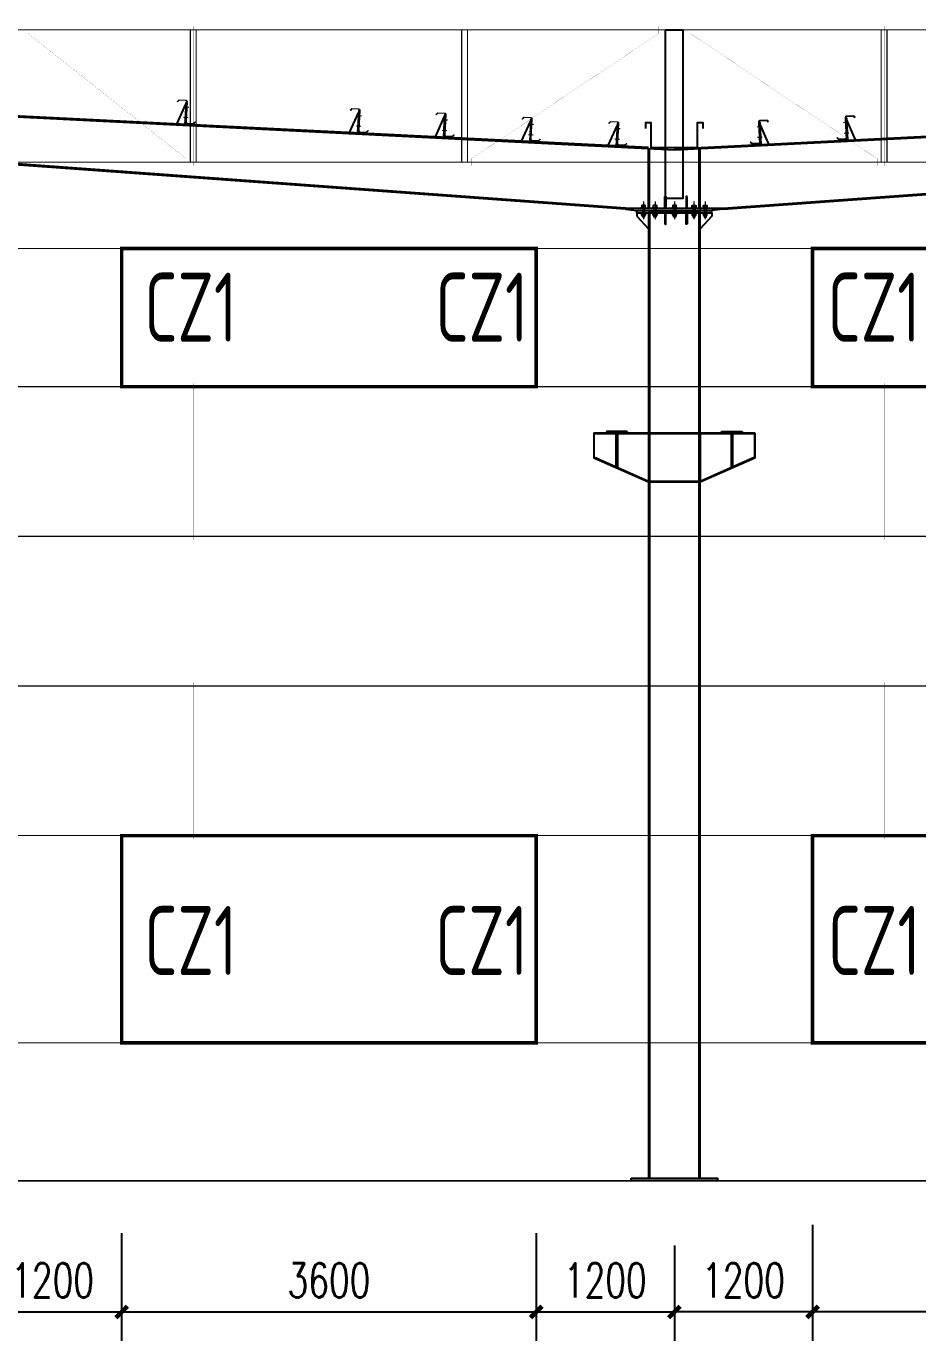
# Model space of a CAD drawing. Extents: x -33967 to 1773478, y -1022458 to -784650.
# Drawn here: x 1438891 to 1446632, y -997010 to -985591 of the extents above; entities that cross this region are included whole.
import ezdxf

# ---------------------------------------------------------------- set-up
doc = ezdxf.new("R2010")
doc.units = 0
doc.header["$LTSCALE"] = 1000
doc.header["$MEASUREMENT"] = 0
doc.linetypes.add('ACAD_ISO02W100', pattern=[15, 12, -3])
doc.linetypes.add('DOTE', pattern=[2.42, 2, -0.2, 0.02, -0.2])
for name, color, linetype in [('14', 2, 'Continuous'), ('AXIS', 3, 'Continuous'), ('DOTE', 1, 'DOTE'), ('G L', 150, 'Continuous'), ('GL', 150, 'Continuous'), ('GZ', 50, 'Continuous'), ('LT', 27, 'Continuous'), ('SPACE', 7, 'Continuous'), ('TEXT', 7, 'Continuous'), ('天沟', 2, 'Continuous'), ('柱子', 30, 'Continuous'), ('檩托板', 7, 'Continuous')]:
    doc.layers.add(name, color=color, linetype=linetype)
for name, color, linetype, lineweight in [('6', 253, 'Continuous', 13), ('檩条', 30, 'Continuous', 5), ('螺栓', 15, 'Continuous', 18)]:
    doc.layers.add(name, color=color, linetype=linetype, lineweight=lineweight)
doc.styles.add('_TCH_DIM_T3', font='SIMPLEX', dxfattribs={"width": 0.705882, "bigfont": 'GBCBIG'})
doc.styles.add('TSSD_Label', font='tssdeng.shx', dxfattribs={"width": 0.7, "bigfont": 'hztxt.shx'})
doc.dimstyles.new('TCH_100_1', dxfattribs={"dimtxt": 297.5, "dimasz": 100, "dimexe": 250, "dimexo": 300, "dimgap": 126.25, "dimtad": 1, "dimdec": 0, "dimzin": 0, "dimdsep": 46, "dimtxsty": '_TCH_DIM_T3', "dimblk": 'ARCHTICK', "dimcen": 0.09, "dimclrd": 126, "dimclre": 126, "dimclrt": 7, "dimazin": 2, "dimtfac": 1, "dimtdec": 0, "dimtix": 1, "dimtmove": 2, "dimatfit": 3, "dimfxl": 1, "dimtolj": 1, "dimtzin": 0, "dimarcsym": 0})
pattern_1 = [(180, (1616226.7126, -920942.0403), (-3e-12, -6.37031987), []), (180, (1616226.7126, -920945.2255), (-3e-12, -6.37031987), [3.18515994, -1.59257997])]
pattern_2 = [(180, (1616226.7126, -920942.0403), (-3e-12, -6.37031987), []), (180, (1616226.7126, -920945.2255), (-3e-12, -6.37031987), [3.18515994, -1.59257997])]
pattern_3 = [(180, (1616056.994, -920942.0403), (-3e-12, -6.37031987), []), (180, (1616056.994, -920945.2255), (-3e-12, -6.37031987), [3.18515994, -1.59257997])]
pattern_4 = [(180, (1616056.994, -920942.0403), (-3e-12, -6.37031987), []), (180, (1616056.994, -920945.2255), (-3e-12, -6.37031987), [3.18515994, -1.59257997])]
pattern_5 = [(180, (1615956.994, -920942.0403), (-3e-12, -6.37031987), []), (180, (1615956.994, -920945.2255), (-3e-12, -6.37031987), [3.18515994, -1.59257997])]
pattern_6 = [(180, (1615956.994, -920942.0403), (-3e-12, -6.37031987), []), (180, (1615956.994, -920945.2255), (-3e-12, -6.37031987), [3.18515994, -1.59257997])]
pattern_7 = [(180, (1616108.994, -920942.0403), (-3e-12, -6.37031987), []), (180, (1616108.994, -920945.2255), (-3e-12, -6.37031987), [3.18515994, -1.59257997])]
pattern_8 = [(180, (1616108.994, -920942.0403), (-3e-12, -6.37031987), []), (180, (1616108.994, -920945.2255), (-3e-12, -6.37031987), [3.18515994, -1.59257997])]
pattern_9 = [(180, (1616006.994, -920942.0403), (-3e-12, -6.37031987), []), (180, (1616006.994, -920945.2255), (-3e-12, -6.37031987), [3.18515994, -1.59257997])]
pattern_10 = [(180, (1616006.994, -920942.0403), (-3e-12, -6.37031987), []), (180, (1616006.994, -920945.2255), (-3e-12, -6.37031987), [3.18515994, -1.59257997])]

# ---------------------------------------------------------------- blocks, each defined once
blk = doc.blocks.new('LT')
at = {"layer": '檩托板', "elevation": 0}
for points in [[(1356482, 98210), (1356488, 98210), (1356498, 98018), (1356492, 98018)], [(1356488, 98200), (1356498, 98018), (1356568, 98022)]]:
    blk.add_lwpolyline(points, close=True, dxfattribs=at)
at = {"layer": '檩条', "color": 1, "linetype": 'Continuous'}
for p, q in [((1356504, 98171, -2), (1356464, 98169, -2)), ((1356509, 98080, -2), (1356469, 98078, -2))]:
    blk.add_line(p, q, dxfattribs=at)
at = {"layer": '檩条', "elevation": -2}
blk.add_lwpolyline([(1356481, 98215, -0.414214), (1356491, 98225), (1356547, 98228), (1356561, 98215), (1356563, 98218), (1356548, 98231), (1356488, 98228, 0.414214), (1356478, 98217), (1356488, 98041, -0.414214), (1356478, 98030), (1356423, 98027), (1356408, 98040), (1356406, 98038), (1356421, 98024), (1356481, 98027, 0.414214), (1356491, 98038), (1356481, 98215)], format="xyb", dxfattribs=at)
at = {"layer": '檩条', "color": 1, "linetype": 'Continuous'}
for points in [[(1356481, 98158, -2), (1356480, 98182, -2), (1356490, 98158, -2), (1356489, 98182, -2)], [(1356485, 98091, -2), (1356486, 98066, -2), (1356494, 98091, -2), (1356495, 98067, -2)]]:
    blk.add_solid(points, dxfattribs=at)
blk = doc.blocks.new('_ArchTick')
at = {"color": 0, "linetype": 'ByBlock', "const_width": 0.4}
blk.add_lwpolyline([(-0.5, -0.5), (0.5, 0.5)], dxfattribs=at)
blk = doc.blocks.new('*D1581')
at = {"color": 126, "lineweight": -2, "transparency": 16777216}
for p, q in [((1439719, -996076), (1439719, -997010)), ((1438519, -996256), (1438519, -997010)), ((1438519, -996760), (1439719, -996760))]:
    blk.add_line(p, q, dxfattribs=at)
at = {"layer": 'Defpoints', "color": 0, "transparency": 16777216}
for p in [(1439719, -995776), (1438519, -995956), (1439719, -996760)]:
    blk.add_point(p, dxfattribs=at)
at = {"color": 126, "lineweight": -2, "transparency": 16777216, "xscale": 100, "yscale": 100, "zscale": 100, "rotation": 180}
blk.add_blockref('_ArchTick', (1438519, -996760), dxfattribs=at)
at = {"color": 126, "lineweight": -2, "transparency": 16777216, "xscale": 100, "yscale": 100, "zscale": 100}
blk.add_blockref('_ArchTick', (1439719, -996760), dxfattribs=at)
at = {"color": 7, "transparency": 16777216, "insert": (1439119, -996485), "char_height": 297.5, "attachment_point": 5, "style": '_TCH_DIM_T3'}
blk.add_mtext('\\A1;1200', dxfattribs=at)
blk = doc.blocks.new('*D1582')
at = {"color": 126, "lineweight": -2, "transparency": 16777216}
for p, q in [((1439719, -996076), (1439719, -997010)), ((1443319, -996076), (1443319, -997010)), ((1439719, -996760), (1443319, -996760))]:
    blk.add_line(p, q, dxfattribs=at)
at = {"layer": 'Defpoints', "color": 0, "transparency": 16777216}
for p in [(1439719, -995776), (1443319, -995776), (1443319, -996760)]:
    blk.add_point(p, dxfattribs=at)
at = {"color": 126, "lineweight": -2, "transparency": 16777216, "xscale": 100, "yscale": 100, "zscale": 100, "rotation": 180}
blk.add_blockref('_ArchTick', (1439719, -996760), dxfattribs=at)
at = {"color": 126, "lineweight": -2, "transparency": 16777216, "xscale": 100, "yscale": 100, "zscale": 100}
blk.add_blockref('_ArchTick', (1443319, -996760), dxfattribs=at)
at = {"color": 7, "transparency": 16777216, "insert": (1441519, -996485), "char_height": 297.5, "attachment_point": 5, "style": '_TCH_DIM_T3'}
blk.add_mtext('\\A1;3600', dxfattribs=at)
blk = doc.blocks.new('*D1583')
at = {"color": 126, "lineweight": -2, "transparency": 16777216}
for p, q in [((1443319, -996076), (1443319, -997010)), ((1444519, -996256), (1444519, -997010)), ((1443319, -996760), (1444519, -996760))]:
    blk.add_line(p, q, dxfattribs=at)
at = {"layer": 'Defpoints', "color": 0, "transparency": 16777216}
for p in [(1443319, -995776), (1444519, -995956), (1444519, -996760)]:
    blk.add_point(p, dxfattribs=at)
at = {"color": 126, "lineweight": -2, "transparency": 16777216, "xscale": 100, "yscale": 100, "zscale": 100, "rotation": 180}
blk.add_blockref('_ArchTick', (1443319, -996760), dxfattribs=at)
at = {"color": 126, "lineweight": -2, "transparency": 16777216, "xscale": 100, "yscale": 100, "zscale": 100}
blk.add_blockref('_ArchTick', (1444519, -996760), dxfattribs=at)
at = {"color": 7, "transparency": 16777216, "insert": (1443919, -996485), "char_height": 297.5, "attachment_point": 5, "style": '_TCH_DIM_T3'}
blk.add_mtext('\\A1;1200', dxfattribs=at)
blk = doc.blocks.new('*D1588')
at = {"color": 126, "lineweight": -2, "transparency": 16777216}
for p, q in [((1445719, -996003), (1445719, -997010)), ((1449319, -996003), (1449319, -997010)), ((1449319, -996760), (1445719, -996760))]:
    blk.add_line(p, q, dxfattribs=at)
at = {"layer": 'Defpoints', "color": 0, "transparency": 16777216}
for p in [(1445719, -995703), (1449319, -995703), (1445719, -996760)]:
    blk.add_point(p, dxfattribs=at)
at = {"color": 126, "lineweight": -2, "transparency": 16777216, "xscale": 100, "yscale": 100, "zscale": 100, "rotation": 180}
blk.add_blockref('_ArchTick', (1445719, -996760), dxfattribs=at)
at = {"color": 126, "lineweight": -2, "transparency": 16777216, "xscale": 100, "yscale": 100, "zscale": 100}
blk.add_blockref('_ArchTick', (1449319, -996760), dxfattribs=at)
at = {"color": 7, "transparency": 16777216, "insert": (1447519, -996485), "char_height": 297.5, "attachment_point": 5, "style": '_TCH_DIM_T3'}
blk.add_mtext('\\A1;3600', dxfattribs=at)
blk = doc.blocks.new('*D1589')
at = {"color": 126, "lineweight": -2, "transparency": 16777216}
for p, q in [((1445719, -996003), (1445719, -997010)), ((1444519, -996183), (1444519, -997010)), ((1445719, -996760), (1444519, -996760))]:
    blk.add_line(p, q, dxfattribs=at)
at = {"layer": 'Defpoints', "color": 0, "transparency": 16777216}
for p in [(1445719, -995703), (1444519, -995883), (1444519, -996760)]:
    blk.add_point(p, dxfattribs=at)
at = {"color": 126, "lineweight": -2, "transparency": 16777216, "xscale": 100, "yscale": 100, "zscale": 100, "rotation": 180}
blk.add_blockref('_ArchTick', (1444519, -996760), dxfattribs=at)
at = {"color": 126, "lineweight": -2, "transparency": 16777216, "xscale": 100, "yscale": 100, "zscale": 100}
blk.add_blockref('_ArchTick', (1445719, -996760), dxfattribs=at)
at = {"color": 7, "transparency": 16777216, "insert": (1445119, -996485), "char_height": 297.5, "attachment_point": 5, "style": '_TCH_DIM_T3'}
blk.add_mtext('\\A1;1200', dxfattribs=at)

msp = doc.modelspace()

# ---------------------------------------------------------------- hatches: boundary and pattern name
at = {"layer": '螺栓'}
h = msp.add_hatch(dxfattribs=at)
h.set_pattern_fill('BRASS', color=8, scale=1.0032, angle=180, style=0)
h.set_pattern_definition(pattern_5)
h.paths.add_polyline_path([(1444240.6, -987236.5), (1444240.6, -987250.3), (1444260.6, -987250.3), (1444260.6, -987236.5)])
h = msp.add_hatch(dxfattribs=at)
h.set_pattern_fill('BRASS', color=8, scale=1.0032, angle=180, style=0)
h.set_pattern_definition(pattern_6)
h.paths.add_polyline_path([(1444240.6, -987236.5), (1444240.6, -987250.3), (1444260.6, -987250.3), (1444260.6, -987236.5)])
h = msp.add_hatch(dxfattribs=at)
h.set_pattern_fill('BRASS', color=8, scale=1.0032, angle=180, style=0)
h.set_pattern_definition(pattern_5)
h.paths.add_polyline_path([(1444240.6, -987236.5), (1444240.6, -987250.3), (1444260.6, -987250.3), (1444260.6, -987236.5)])
h = msp.add_hatch(dxfattribs=at)
h.set_pattern_fill('BRASS', color=8, scale=1.0032, angle=180, style=0)
h.set_pattern_definition(pattern_6)
h.paths.add_polyline_path([(1444240.6, -987236.5), (1444240.6, -987250.3), (1444260.6, -987250.3), (1444260.6, -987236.5)])
h = msp.add_hatch(dxfattribs=at)
h.set_pattern_fill('BRASS', color=8, scale=1.0032, angle=180, style=0)
h.set_pattern_definition(pattern_3)
h.paths.add_polyline_path([(1444340.6, -987236.5), (1444340.6, -987250.3), (1444360.6, -987250.3), (1444360.6, -987236.5)])
h = msp.add_hatch(dxfattribs=at)
h.set_pattern_fill('BRASS', color=8, scale=1.0032, angle=180, style=0)
h.set_pattern_definition(pattern_4)
h.paths.add_polyline_path([(1444340.6, -987236.5), (1444340.6, -987250.3), (1444360.6, -987250.3), (1444360.6, -987236.5)])
h = msp.add_hatch(dxfattribs=at)
h.set_pattern_fill('BRASS', color=8, scale=1.0032, angle=180, style=0)
h.set_pattern_definition(pattern_3)
h.paths.add_polyline_path([(1444340.6, -987236.5), (1444340.6, -987250.3), (1444360.6, -987250.3), (1444360.6, -987236.5)])
h = msp.add_hatch(dxfattribs=at)
h.set_pattern_fill('BRASS', color=8, scale=1.0032, angle=180, style=0)
h.set_pattern_definition(pattern_4)
h.paths.add_polyline_path([(1444340.6, -987236.5), (1444340.6, -987250.3), (1444360.6, -987250.3), (1444360.6, -987236.5)])
h = msp.add_hatch(dxfattribs=at)
h.set_pattern_fill('BRASS', color=8, scale=1.0032, angle=180, style=0)
h.set_pattern_definition(pattern_1)
h.paths.add_polyline_path([(1444510.3, -987236.5), (1444510.3, -987250.3), (1444530.3, -987250.3), (1444530.3, -987236.5)])
h = msp.add_hatch(dxfattribs=at)
h.set_pattern_fill('BRASS', color=8, scale=1.0032, angle=180, style=0)
h.set_pattern_definition(pattern_2)
h.paths.add_polyline_path([(1444510.3, -987236.5), (1444510.3, -987250.3), (1444530.3, -987250.3), (1444530.3, -987236.5)])
h = msp.add_hatch(dxfattribs=at)
h.set_pattern_fill('BRASS', color=8, scale=1.0032, angle=180, style=0)
h.set_pattern_definition(pattern_1)
h.paths.add_polyline_path([(1444510.3, -987236.5), (1444510.3, -987250.3), (1444530.3, -987250.3), (1444530.3, -987236.5)])
h = msp.add_hatch(dxfattribs=at)
h.set_pattern_fill('BRASS', color=8, scale=1.0032, angle=180, style=0)
h.set_pattern_definition(pattern_2)
h.paths.add_polyline_path([(1444510.3, -987236.5), (1444510.3, -987250.3), (1444530.3, -987250.3), (1444530.3, -987236.5)])
h = msp.add_hatch(dxfattribs=at)
h.set_pattern_fill('BRASS', color=8, scale=1.0032, angle=180, style=0)
h.set_pattern_definition(pattern_7)
h.paths.add_polyline_path([(1444698.7, -987236.5), (1444698.7, -987250.3), (1444678.6, -987250.3), (1444678.6, -987236.5)])
h = msp.add_hatch(dxfattribs=at)
h.set_pattern_fill('BRASS', color=8, scale=1.0032, angle=180, style=0)
h.set_pattern_definition(pattern_8)
h.paths.add_polyline_path([(1444698.7, -987236.5), (1444698.7, -987250.3), (1444678.6, -987250.3), (1444678.6, -987236.5)])
h = msp.add_hatch(dxfattribs=at)
h.set_pattern_fill('BRASS', color=8, scale=1.0032, angle=180, style=0)
h.set_pattern_definition(pattern_7)
h.paths.add_polyline_path([(1444698.7, -987236.5), (1444698.7, -987250.3), (1444678.6, -987250.3), (1444678.6, -987236.5)])
h = msp.add_hatch(dxfattribs=at)
h.set_pattern_fill('BRASS', color=8, scale=1.0032, angle=180, style=0)
h.set_pattern_definition(pattern_8)
h.paths.add_polyline_path([(1444698.7, -987236.5), (1444698.7, -987250.3), (1444678.6, -987250.3), (1444678.6, -987236.5)])
h = msp.add_hatch(dxfattribs=at)
h.set_pattern_fill('BRASS', color=8, scale=1.0032, angle=180, style=0)
h.set_pattern_definition(pattern_9)
h.paths.add_polyline_path([(1444796.7, -987236.5), (1444796.7, -987250.3), (1444776.6, -987250.3), (1444776.6, -987236.5)])
h = msp.add_hatch(dxfattribs=at)
h.set_pattern_fill('BRASS', color=8, scale=1.0032, angle=180, style=0)
h.set_pattern_definition(pattern_10)
h.paths.add_polyline_path([(1444796.7, -987236.5), (1444796.7, -987250.3), (1444776.6, -987250.3), (1444776.6, -987236.5)])
h = msp.add_hatch(dxfattribs=at)
h.set_pattern_fill('BRASS', color=8, scale=1.0032, angle=180, style=0)
h.set_pattern_definition(pattern_9)
h.paths.add_polyline_path([(1444796.7, -987236.5), (1444796.7, -987250.3), (1444776.6, -987250.3), (1444776.6, -987236.5)])
h = msp.add_hatch(dxfattribs=at)
h.set_pattern_fill('BRASS', color=8, scale=1.0032, angle=180, style=0)
h.set_pattern_definition(pattern_10)
h.paths.add_polyline_path([(1444796.7, -987236.5), (1444796.7, -987250.3), (1444776.6, -987250.3), (1444776.6, -987236.5)])

# ---------------------------------------------------------------- linework, layer by layer
at = {"const_width": 30}
for points in [[(1443318.6, -987521.5), (1439718.6, -987521.5), (1439718.6, -988721.5), (1443318.6, -988721.5)], [(1445718.6, -987521.5), (1449318.6, -987521.5), (1449318.6, -988721.5), (1445718.6, -988721.5)], [(1443318.6, -992621.5), (1439718.6, -992621.5), (1439718.6, -994421.5), (1443318.6, -994421.5)], [(1445718.6, -992621.5), (1449318.6, -992621.5), (1449318.6, -994421.5), (1445718.6, -994421.5)]]:
    msp.add_lwpolyline(points, close=True, dxfattribs=at)
at = {"layer": '14', "color": 8}
for p, q in [((1443818.6, -989121.5), (1444293.6, -989121.5)), ((1444293.6, -989131.5), (1443818.6, -989131.5)), ((1443818.6, -989131.5), (1443818.6, -989331.5)), ((1444293.6, -989131.5), (1443818.6, -989131.5)), ((1444108.6, -989111.5), (1443928.6, -989111.5)), ((1443928.6, -989111.5), (1443928.6, -989121.5)), ((1443928.6, -989121.5), (1444108.6, -989121.5)), ((1444013.6, -989417.7), (1444013.6, -989131.5)), ((1444013.6, -989131.5), (1444023.6, -989131.5)), ((1444023.6, -989131.5), (1444023.6, -989422.2)), ((1444303.6, -989121.5), (1444733.6, -989121.5)), ((1444303.6, -989131.5), (1444303.6, -989121.5)), ((1444733.6, -989131.5), (1444303.6, -989131.5)), ((1444733.6, -989121.5), (1444733.6, -989131.5)), ((1444743.6, -989121.5), (1445218.6, -989121.5)), ((1445218.6, -989131.5), (1444743.6, -989131.5)), ((1444743.6, -989131.5), (1444743.6, -989541.5)), ((1445218.6, -989131.5), (1444743.6, -989131.5)), ((1444928.6, -989111.5), (1445108.6, -989111.5)), ((1445013.6, -989422.2), (1445013.6, -989131.5)), ((1445013.6, -989131.5), (1445023.6, -989131.5)), ((1445023.6, -989131.5), (1445023.6, -989417.7)), ((1445218.6, -989331.5), (1445218.6, -989131.5)), ((1443818.6, -989331.5), (1444293.6, -989541.5)), ((1443818.6, -989331.5), (1444293.6, -989541.5)), ((1444293.6, -989551.5), (1443818.6, -989341.5)), ((1444743.6, -989541.5), (1445218.6, -989331.5)), ((1444743.6, -989541.5), (1445218.6, -989331.5)), ((1445218.6, -989341.5), (1444743.6, -989551.5)), ((1444023.6, -989422.2), (1444013.6, -989417.7)), ((1445023.6, -989417.7), (1445013.6, -989422.2)), ((1444303.6, -989541.5), (1444733.6, -989541.5)), ((1444303.6, -989551.5), (1444303.6, -989541.5)), ((1444733.6, -989551.5), (1444303.6, -989551.5)), ((1444733.6, -989541.5), (1444733.6, -989551.5))]:
    msp.add_line(p, q, dxfattribs=at)
at = {"layer": '14', "color": 8, "const_width": 0.45}
msp.add_lwpolyline([(1444293.6, -989571.5), (1444293.6, -989131.5)], dxfattribs=at)
at = {"layer": '6', "color": 8, "linetype": 'ACAD_ISO02W100', "ltscale": 2}
for p, q in [((1444250.6, -987114), (1444250.6, -987266.4)), ((1444350.6, -987114), (1444350.6, -987266.4)), ((1444520.3, -987114), (1444520.3, -987266.4)), ((1444688.7, -987114), (1444688.7, -987266.4)), ((1444786.7, -987114), (1444786.7, -987266.4))]:
    msp.add_line(p, q, dxfattribs=at)
at = {"layer": 'AXIS', "color": 3, "linetype": 'ByBlock', "const_width": 1}
for points in [[(1438903.6, -985591.5), (1438903.6, -985651.5), (1440280.2, -986741.5), (1440280.2, -986801.5)], [(1440340.2, -985591.5), (1440340.2, -985651.5), (1440340.2, -986741.5), (1440340.2, -986801.5)], [(1442697.1, -985591.5), (1442697.1, -985651.5), (1442697.1, -986741.5), (1442697.1, -986801.5)], [(1444383.6, -985591.5), (1444383.6, -985651.5), (1442757.1, -986741.5), (1442757.1, -986801.5)], [(1444653.6, -985591.5), (1444653.6, -985651.5), (1446280.2, -986741.5), (1446280.2, -986801.5)], [(1446340.2, -985591.5), (1446340.2, -985651.5), (1446340.2, -986741.5), (1446340.2, -986801.5)], [(1440400.2, -987581.5), (1440400.2, -987521.5), (1440400.2, -986801.5), (1440400.2, -986741.5)], [(1442637.1, -987581.5), (1442637.1, -987521.5), (1442637.1, -986801.5), (1442637.1, -986741.5)], [(1446400.2, -987581.5), (1446400.2, -987521.5), (1446400.2, -986801.5), (1446400.2, -986741.5)], [(1440340.2, -990051.5), (1440340.2, -989991.5), (1440340.2, -988751.5), (1440340.2, -988691.5)], [(1442697.1, -990051.5), (1442697.1, -989991.5), (1442697.1, -988751.5), (1442697.1, -988691.5)], [(1446340.2, -990051.5), (1446340.2, -989991.5), (1446340.2, -988751.5), (1446340.2, -988691.5)], [(1440400.2, -989991.5), (1440400.2, -990051.5), (1440400.2, -991291.5), (1440400.2, -991351.5)], [(1442637.1, -989991.5), (1442637.1, -990051.5), (1442637.1, -991291.5), (1442637.1, -991351.5)], [(1446400.2, -989991.5), (1446400.2, -990051.5), (1446400.2, -991291.5), (1446400.2, -991351.5)], [(1440340.2, -992651.5), (1440340.2, -992591.5), (1440340.2, -991351.5), (1440340.2, -991291.5)], [(1442697.1, -992651.5), (1442697.1, -992591.5), (1442697.1, -991351.5), (1442697.1, -991291.5)], [(1446340.2, -992651.5), (1446340.2, -992591.5), (1446340.2, -991351.5), (1446340.2, -991291.5)]]:
    msp.add_lwpolyline(points, dxfattribs=at)
at = {"layer": 'AXIS', "color": 6, "linetype": 'ByBlock', "const_width": 10}
for points in [[(1440365.2, -985621.5), (1440315.2, -985621.5), (1440315.2, -986771.5), (1440365.2, -986771.5)], [(1442672.1, -985621.5), (1442722.1, -985621.5), (1442722.1, -986771.5), (1442672.1, -986771.5)], [(1446365.2, -985621.5), (1446315.2, -985621.5), (1446315.2, -986771.5), (1446365.2, -986771.5)]]:
    msp.add_lwpolyline(points, close=True, dxfattribs=at)
at = {"layer": 'DOTE', "linetype": 'DOTE', "const_width": 15}
msp.add_lwpolyline([(1463018.8, -995621.5), (1408018.4, -995621.5), (1408018.4, -995771.5), (1407256.5, -995771.5)], dxfattribs=at)
at = {"layer": 'DOTE', "color": 1, "linetype": 'DOTE', "const_width": 15}
msp.add_lwpolyline([(1408018.4, -995621.5), (1463018.8, -995621.5), (1463018.8, -995771.5), (1463780.6, -995771.5)], dxfattribs=at)
at = {"layer": 'G L', "color": 8}
for points in [[(1453768.6, -986203.5), (1444518.6, -986666), (1435518.6, -986216)], [(1444293.6, -986644.8), (1435518.6, -986206)], [(1444293.1, -986654.8), (1435518.6, -986216)], [(1444518.6, -986656), (1453768.6, -986193.5)], [(1444093.6, -987170.2), (1435518.6, -986546.5)], [(1444093.6, -987180.2), (1435518.6, -986556.5)], [(1444943.5, -987170.3), (1453768.6, -986534)], [(1444943.5, -987180.4), (1453768.6, -986544)]]:
    msp.add_lwpolyline(points, dxfattribs=at)
at = {"layer": 'GL', "color": 8}
for p, q in [((1444293.6, -987170.2), (1444293.6, -986654.8)), ((1444303.6, -987170.2), (1444303.6, -986655.3)), ((1444733.6, -987170.2), (1444733.6, -986655.3)), ((1444743.6, -987170.2), (1444743.6, -986654.8)), ((1444093.6, -987180.2), (1444093.6, -987170.2)), ((1444093.6, -987170.2), (1444943.6, -987170.2)), ((1444093.6, -987180.2), (1444193.6, -987190.2)), ((1444193.6, -987210.2), (1444193.6, -987190.2)), ((1444193.6, -987190.2), (1444843.6, -987190.2)), ((1444193.6, -987210.2), (1444843.6, -987210.2)), ((1444193.6, -987210.2), (1444193.6, -987240.2)), ((1444193.6, -987240.2), (1444293.6, -987350.2)), ((1444843.6, -987240.2), (1444743.6, -987350.2)), ((1444943.6, -987180.2), (1444843.6, -987190.2)), ((1444843.6, -987210.2), (1444843.6, -987190.2)), ((1444843.6, -987210.2), (1444843.6, -987240.2)), ((1444943.6, -987180.2), (1444943.6, -987170.2))]:
    msp.add_line(p, q, dxfattribs=at)
for points in [[(1444435.9, -987070.2), (1444445.9, -987070.2), (1444445.9, -987170.2), (1444435.9, -987170.2)], [(1444630.1, -987070.2), (1444620.1, -987070.2), (1444620.1, -987170.2), (1444630.1, -987170.2)], [(1444435.9, -987310.2), (1444445.9, -987310.2), (1444445.9, -987210.2), (1444435.9, -987210.2)], [(1444630.1, -987310.2), (1444620.1, -987310.2), (1444620.1, -987210.2), (1444630.1, -987210.2)]]:
    msp.add_lwpolyline(points, close=True, dxfattribs=at)
at = {"layer": 'GZ', "color": 8}
for p, q in [((1443818.6, -989121.5), (1443818.6, -989341.5)), ((1444108.6, -989111.5), (1444108.6, -989121.5)), ((1444928.6, -989121.5), (1444928.6, -989111.5)), ((1445108.6, -989111.5), (1445108.6, -989121.5)), ((1445218.6, -989121.5), (1445218.6, -989341.5))]:
    msp.add_line(p, q, dxfattribs=at)
for points in [[(1444443.1, -985621.5), (1444593.1, -985621.5), (1444593.1, -987086.1), (1444443.1, -987086.1)], [(1444733.6, -987210.2), (1444303.6, -987210.2), (1444303.6, -995596.5), (1444733.6, -995596.5)], [(1444143.6, -995596.5), (1444893.6, -995596.5), (1444893.6, -995621.5), (1444143.6, -995621.5)]]:
    msp.add_lwpolyline(points, close=True, dxfattribs=at)
for points in [[(1444743.6, -987210.2), (1444293.6, -987210.2), (1444293.6, -995596.5), (1444743.6, -995596.5), (1444743.6, -987180.2)], [(1444303.6, -987210.2), (1444733.6, -987210.2)]]:
    msp.add_lwpolyline(points, dxfattribs=at)
at = {"layer": 'LT', "linetype": 'ByBlock', "const_width": 10}
for points in [[(1408058.3, -985621.5), (1462978.3, -985621.5)], [(1408058.6, -986771.5), (1462978.3, -986771.5)], [(1408058.6, -987521.5), (1462978.3, -987521.5)], [(1408058.6, -988721.5), (1462978.3, -988721.5)], [(1432868.6, -990021.5), (1462978.3, -990021.5)], [(1438168.6, -991321.5), (1462978.3, -991321.5)], [(1438168.6, -992621.5), (1462978.3, -992621.5)], [(1438168.6, -994421.5), (1462978.3, -994421.5)]]:
    msp.add_lwpolyline(points, dxfattribs=at)
at = {"layer": '天沟', "color": 8, "linetype": 'ByBlock'}
msp.add_lwpolyline([(1444768.1, -986478.6), (1444768.1, -986428.6), (1444718.1, -986428.6), (1444718.1, -986646.1), (1444318.1, -986646.1), (1444318.1, -986429.4), (1444268.1, -986429.4), (1444268.1, -986479.4)], dxfattribs=at)
at = {"layer": '柱子', "color": 8}
msp.add_line((1444303.6, -989121.5), (1444733.6, -989121.5), dxfattribs=at)
at = {"layer": '螺栓', "color": 8}
for p, q in [((1444226.5, -987170.2), (1444226.5, -987164.2)), ((1444226.5, -987170.2), (1444226.5, -987164.2)), ((1444226.5, -987170.2), (1444226.5, -987164.2)), ((1444226.5, -987170.2), (1444226.5, -987164.2)), ((1444268.7, -987148.1), (1444232.5, -987148.1)), ((1444268.7, -987232.3), (1444232.5, -987232.3)), ((1444240.6, -987164.2), (1444240.6, -987210.2)), ((1444241.6, -987164.2), (1444241.6, -987148.1)), ((1444241.6, -987232.3), (1444241.6, -987216.2)), ((1444259.6, -987164.2), (1444259.6, -987148.1)), ((1444259.6, -987232.3), (1444259.6, -987216.2)), ((1444260.6, -987164.2), (1444260.6, -987210.2)), ((1444326.5, -987170.2), (1444326.5, -987164.2)), ((1444326.5, -987170.2), (1444326.5, -987164.2)), ((1444326.5, -987170.2), (1444326.5, -987164.2)), ((1444326.5, -987170.2), (1444326.5, -987164.2)), ((1444368.7, -987148.1), (1444332.5, -987148.1)), ((1444368.7, -987232.3), (1444332.5, -987232.3)), ((1444340.6, -987164.2), (1444340.6, -987210.2)), ((1444341.6, -987164.2), (1444341.6, -987148.1)), ((1444341.6, -987232.3), (1444341.6, -987216.2)), ((1444359.6, -987164.2), (1444359.6, -987148.1)), ((1444359.6, -987232.3), (1444359.6, -987216.2)), ((1444360.6, -987164.2), (1444360.6, -987210.2)), ((1444496.2, -987170.2), (1444496.2, -987164.2)), ((1444496.2, -987170.2), (1444496.2, -987164.2)), ((1444496.2, -987170.2), (1444496.2, -987164.2)), ((1444496.2, -987170.2), (1444496.2, -987164.2)), ((1444538.4, -987148.1), (1444502.3, -987148.1)), ((1444538.4, -987232.3), (1444502.3, -987232.3)), ((1444510.3, -987164.2), (1444510.3, -987210.2)), ((1444511.3, -987164.2), (1444511.3, -987148.1)), ((1444511.3, -987232.3), (1444511.3, -987216.2)), ((1444529.3, -987164.2), (1444529.3, -987148.1)), ((1444529.3, -987232.3), (1444529.3, -987216.2)), ((1444530.3, -987164.2), (1444530.3, -987210.2)), ((1444670.6, -987148.1), (1444706.7, -987148.1)), ((1444670.6, -987232.3), (1444706.7, -987232.3)), ((1444678.6, -987164.2), (1444678.6, -987210.2)), ((1444679.6, -987164.2), (1444679.6, -987148.1)), ((1444679.6, -987232.3), (1444679.6, -987216.2)), ((1444697.7, -987164.2), (1444697.7, -987148.1)), ((1444697.7, -987232.3), (1444697.7, -987216.2)), ((1444698.7, -987164.2), (1444698.7, -987210.2)), ((1444712.7, -987170.2), (1444712.7, -987164.2)), ((1444712.7, -987170.2), (1444712.7, -987164.2)), ((1444712.7, -987170.2), (1444712.7, -987164.2)), ((1444712.7, -987170.2), (1444712.7, -987164.2)), ((1444768.6, -987148.1), (1444804.7, -987148.1)), ((1444768.6, -987232.3), (1444804.7, -987232.3)), ((1444776.6, -987164.2), (1444776.6, -987210.2)), ((1444777.6, -987164.2), (1444777.6, -987148.1)), ((1444777.6, -987232.3), (1444777.6, -987216.2)), ((1444795.7, -987164.2), (1444795.7, -987148.1)), ((1444795.7, -987232.3), (1444795.7, -987216.2)), ((1444796.7, -987164.2), (1444796.7, -987210.2)), ((1444810.7, -987170.2), (1444810.7, -987164.2)), ((1444810.7, -987170.2), (1444810.7, -987164.2)), ((1444810.7, -987170.2), (1444810.7, -987164.2)), ((1444810.7, -987170.2), (1444810.7, -987164.2))]:
    msp.add_line(p, q, dxfattribs=at)
for points in [[(1444274.7, -987164.2), (1444274.7, -987170.2), (1444226.5, -987170.2), (1444226.5, -987164.2)], [(1444274.7, -987210.2), (1444274.7, -987216.2), (1444226.5, -987216.2), (1444226.5, -987210.2)], [(1444374.7, -987164.2), (1444374.7, -987170.2), (1444326.5, -987170.2), (1444326.5, -987164.2)], [(1444374.7, -987210.2), (1444374.7, -987216.2), (1444326.5, -987216.2), (1444326.5, -987210.2)], [(1444544.4, -987164.2), (1444544.4, -987170.2), (1444496.2, -987170.2), (1444496.2, -987164.2)], [(1444544.4, -987210.2), (1444544.4, -987216.2), (1444496.2, -987216.2), (1444496.2, -987210.2)], [(1444664.6, -987164.2), (1444664.6, -987170.2), (1444712.7, -987170.2), (1444712.7, -987164.2)], [(1444664.6, -987210.2), (1444664.6, -987216.2), (1444712.7, -987216.2), (1444712.7, -987210.2)], [(1444762.6, -987164.2), (1444762.6, -987170.2), (1444810.7, -987170.2), (1444810.7, -987164.2)], [(1444762.6, -987210.2), (1444762.6, -987216.2), (1444810.7, -987216.2), (1444810.7, -987210.2)]]:
    msp.add_lwpolyline(points, close=True, dxfattribs=at)
for points in [[(1444268.7, -987164.2), (1444268.7, -987148.1), (1444264.4, -987143.9), (1444236.8, -987143.9), (1444232.5, -987148.1), (1444232.5, -987164.2)], [(1444268.7, -987216.2), (1444268.7, -987232.3), (1444264.4, -987236.5), (1444236.8, -987236.5), (1444232.5, -987232.3), (1444232.5, -987216.2)], [(1444260.6, -987236.5), (1444260.6, -987250.3), (1444240.6, -987250.3), (1444240.6, -987236.5)], [(1444368.7, -987164.2), (1444368.7, -987148.1), (1444364.4, -987143.9), (1444336.8, -987143.9), (1444332.5, -987148.1), (1444332.5, -987164.2)], [(1444368.7, -987216.2), (1444368.7, -987232.3), (1444364.4, -987236.5), (1444336.8, -987236.5), (1444332.5, -987232.3), (1444332.5, -987216.2)], [(1444360.6, -987236.5), (1444360.6, -987250.3), (1444340.6, -987250.3), (1444340.6, -987236.5)], [(1444538.4, -987164.2), (1444538.4, -987148.1), (1444534.1, -987143.9), (1444506.5, -987143.9), (1444502.3, -987148.1), (1444502.3, -987164.2)], [(1444538.4, -987216.2), (1444538.4, -987232.3), (1444534.1, -987236.5), (1444506.5, -987236.5), (1444502.3, -987232.3), (1444502.3, -987216.2)], [(1444530.3, -987236.5), (1444530.3, -987250.3), (1444510.3, -987250.3), (1444510.3, -987236.5)], [(1444670.6, -987164.2), (1444670.6, -987148.1), (1444674.9, -987143.9), (1444702.5, -987143.9), (1444706.7, -987148.1), (1444706.7, -987164.2)], [(1444670.6, -987216.2), (1444670.6, -987232.3), (1444674.9, -987236.5), (1444702.5, -987236.5), (1444706.7, -987232.3), (1444706.7, -987216.2)], [(1444678.6, -987236.5), (1444678.6, -987250.3), (1444698.7, -987250.3), (1444698.7, -987236.5)], [(1444768.6, -987164.2), (1444768.6, -987148.1), (1444772.9, -987143.9), (1444800.5, -987143.9), (1444804.7, -987148.1), (1444804.7, -987164.2)], [(1444768.6, -987216.2), (1444768.6, -987232.3), (1444772.9, -987236.5), (1444800.5, -987236.5), (1444804.7, -987232.3), (1444804.7, -987216.2)], [(1444776.6, -987236.5), (1444776.6, -987250.3), (1444796.7, -987250.3), (1444796.7, -987236.5)]]:
    msp.add_lwpolyline(points, dxfattribs=at)

# ---------------------------------------------------------------- block references
at = {"layer": 'SPACE', "color": 8, "xscale": -1, "rotation": 0.1868720425198944}
for p in [(2797078.9, -1080037, -0.3), (2798578.9, -1080112, -0.3), (2799324.9, -1080149.3, -0.3), (2800073.1, -1080186.7, -0.3), (2800824.7, -1080224.3, -0.3)]:
    msp.add_blockref('LT', p, dxfattribs=at)
at = {"layer": 'SPACE', "color": 8, "rotation": 359.8131279574802}
for p in [(88459.6, -1080211.9, -0.3), (89211.7, -1080174.3, -0.3)]:
    msp.add_blockref('LT', p, dxfattribs=at)

# ---------------------------------------------------------------- texts
at = {"layer": 'TEXT', "style": 'TSSD_Label', "width": 0.7}
for p in [(1439916.3, -988331.5), (1442444.2, -988331.5), (1445849.9, -988331.5), (1439916.3, -993833.2), (1442442.3, -993833.2), (1445851.8, -993833.2)]:
    msp.add_text('CZ1', height=600, dxfattribs=at).set_placement(p)

# ---------------------------------------------------------------- dimensions: what is measured, and where the dimension line sits
for base, p1, p2, picture, middle in [((1439718.6, -996759.6), (1438518.6, -995955.9), (1439718.6, -995776), '*D1581', (1439118.6, -996484.6)), ((1443318.6, -996759.6), (1439718.6, -995776), (1443318.6, -995776), '*D1582', (1441518.6, -996484.6)), ((1444518.6, -996759.6), (1443318.6, -995776), (1444518.6, -995955.9), '*D1583', (1443918.6, -996484.6))]:
    dim = msp.add_linear_dim(base=base, p1=p1, p2=p2, dimstyle='TCH_100_1')
    dim.commit()
    dim.dimension.update_dxf_attribs({"geometry": picture, "text_midpoint": middle})
for base, p1, p2, picture, middle in [((1444518.6, -996759.6), (1445718.6, -995703.1), (1444518.6, -995883), '*D1589', (1445118.6, -996484.6)), ((1445718.6, -996759.6), (1449318.6, -995703.1), (1445718.6, -995703.1), '*D1588', (1447518.6, -996484.6))]:
    dim = msp.add_linear_dim(base=base, p1=p1, p2=p2, angle=180, dimstyle='TCH_100_1')
    dim.commit()
    dim.dimension.update_dxf_attribs({"geometry": picture, "text_midpoint": middle})

doc.saveas('drawing.dxf')
